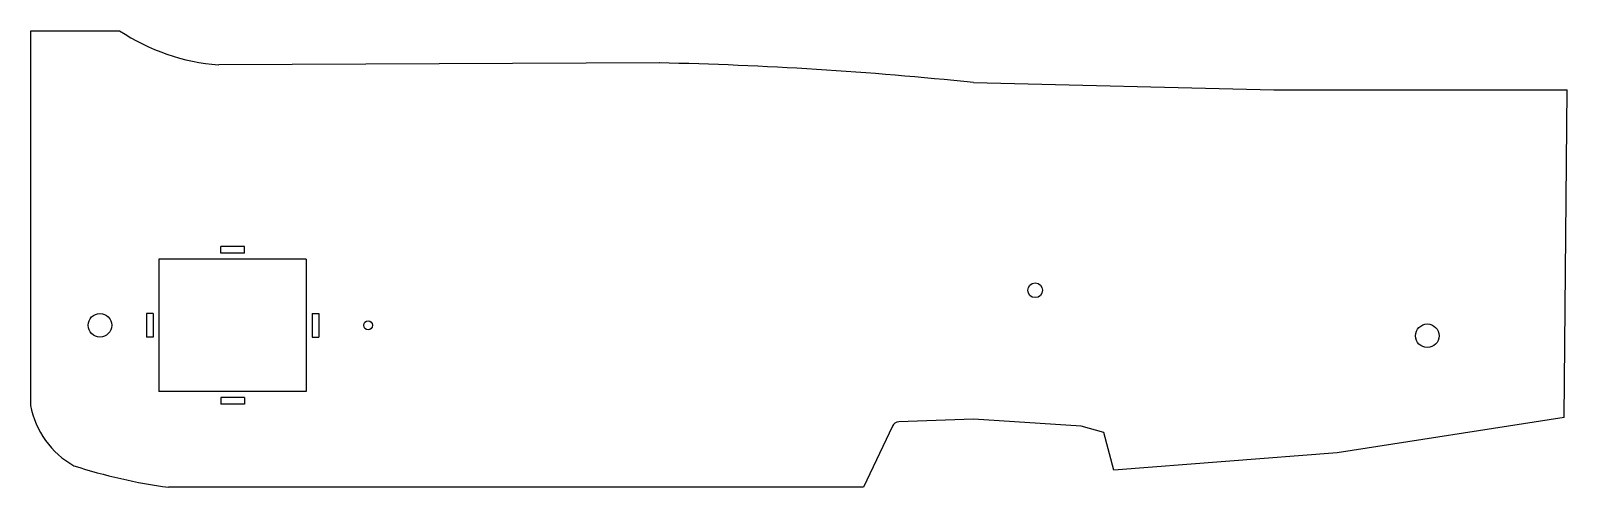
# Model space of a CAD drawing. Extents: x 0 to 1043, y 0 to 310.
import ezdxf

# ---------------------------------------------------------------- set-up
doc = ezdxf.new("R2010")
doc.units = 0
doc.layers.get('0').update_dxf_attribs({"linetype": 'CONTINUOUS'})

msp = doc.modelspace()

# ---------------------------------------------------------------- linework, layer by layer
for p, q in [((0, 55.5), (0, 310.1)), ((0, 310.1), (60.3, 310.1)), ((426.7, 288.2), (127.6, 286.9)), ((640, 274.8), (843.8, 269.9)), ((843.8, 269.9), (1043, 269.9)), ((1041, 47.4), (1043, 269.9)), ((145, 163.5), (129, 163.5)), ((129, 159), (129, 163.5)), ((145, 159), (129, 159)), ((145, 159), (145, 163.5)), ((187, 155), (87, 155)), ((87, 155), (87, 65)), ((187, 155), (187, 65)), ((78.5, 118), (78.5, 102)), ((83, 118), (78.5, 118)), ((83, 118), (83, 102)), ((191, 118), (191, 102)), ((191, 118), (195.5, 118)), ((195.5, 118), (195.5, 102)), ((83, 102), (78.5, 102)), ((191, 102), (195.5, 102)), ((187, 65), (87, 65)), ((145, 61), (129, 61)), ((129, 61), (129, 56.5)), ((145, 56.5), (129, 56.5)), ((145, 61), (145, 56.5)), ((640, 46.3), (589.2, 44.4)), ((713.1, 41.5), (640, 46.3)), ((1041, 47.4), (886.9, 23.3)), ((584.9, 41.5), (565.3, 0)), ((728.4, 37.3), (713.1, 41.5)), ((735.2, 11.7), (728.4, 37.3)), ((886.9, 23.3), (735.2, 11.7)), ((565.3, 0), (93.6, 0))]:
    msp.add_line(p, q)
for centre, radius in [((681.8, 133.8), 5), ((47, 110), 8), ((229, 110), 3), ((948, 102.9), 8)]:
    msp.add_circle(centre, radius)
for centre, radius, start, end in [((138.3, 427.3), 140.8, 236.3521, 265.6135), ((375.8, -2237.9), 2526.6, 83.9977, 88.8462), ((57.5, 65.9), 58.5, 190.2021, 241.2008), ((589.4, 39.4), 5, 92.1708, 154.7408), ((142.6, 363.3), 366.6, 252.0027, 262.3143)]:
    msp.add_arc(centre, radius, start, end)

doc.saveas('drawing.dxf')
